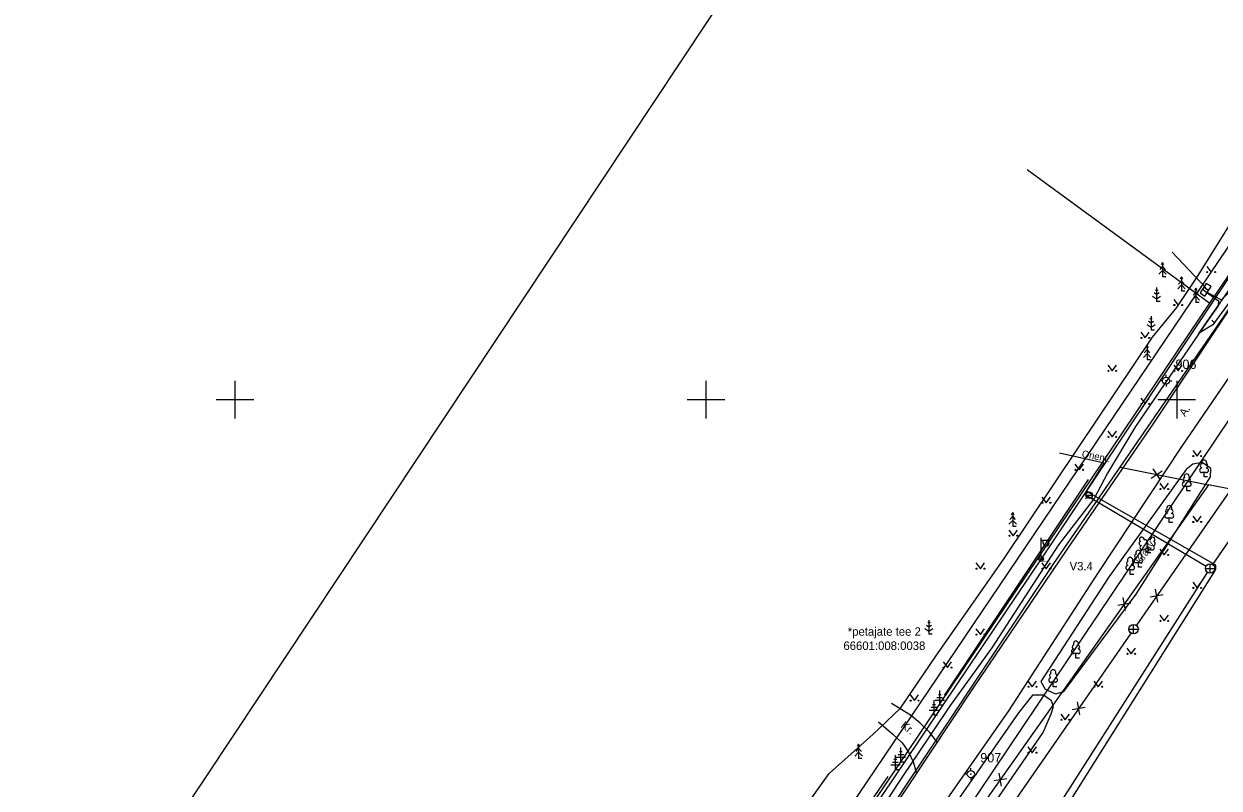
# Model space of a CAD drawing. Extents: x 630213 to 630659, y 6457456 to 6458018.
# Drawn here: x 630277.6 to 630404.5, y 6457658.7 to 6457739.9 of the extents above; entities that cross this region are included whole.
import ezdxf

# ---------------------------------------------------------------- set-up
doc = ezdxf.new("R2010")
doc.units = 0
for name, color, linetype in [('ABIJOONIS', 7, 'Continuous'), ('ALUSVORK', 7, 'Continuous'), ('Default', 7, 'Continuous'), ('ELRAJATISMP', 7, 'Continuous'), ('HALJASTUS', 7, 'Continuous'), ('KKAEV', 7, 'Continuous'), ('KORGUS', 7, 'Continuous'), ('KTRASS', 7, 'Continuous'), ('MOOTKOOD', 7, 'Continuous'), ('MOOTKORG-EH2000', 7, 'Continuous'), ('MOOTMPUNKT', 7, 'Continuous'), ('MOOTNR', 7, 'Continuous'), ('MOOTPIIR', 7, 'Continuous'), ('MPKAABEL', 7, 'Continuous'), ('MPOHULIIN', 7, 'Continuous'), ('PIIR', 7, 'Continuous'), ('POST', 7, 'Continuous'), ('PUU', 7, 'Continuous'), ('RELJEEF', 7, 'Continuous'), ('SITRASS', 7, 'Continuous'), ('TEE', 7, 'Continuous'), ('VEEKOGU', 7, 'Continuous'), ('VKAEV', 7, 'Continuous'), ('VORK', 7, 'Continuous'), ('VORMISTUS', 7, 'Continuous'), ('VTRASS', 7, 'Continuous')]:
    doc.layers.add(name, color=color, linetype=linetype)

# ---------------------------------------------------------------- blocks, each defined once
blk = doc.blocks.new('RING02')
at = {"layer": 'KORGUS'}
blk.add_circle((0, 0), 0.2, dxfattribs=at)
blk = doc.blocks.new('PUPOST')
at = {"layer": 'POST'}
blk.add_circle((0, 0), 0.5, dxfattribs=at)
blk = doc.blocks.new('POINT_DISPLAY')
at = {"layer": 'Default'}
blk.add_line((0, 0), (0, 0), dxfattribs=at)
blk = doc.blocks.new('VAPOST')
at = {"layer": 'POST'}
for p, q in [((0, 0.5), (0, 4.5)), ((0, 4), (2, 4)), ((0.45, 3.36), (0.45, 4)), ((1.68, 3.36), (1.68, 4))]:
    blk.add_line(p, q, dxfattribs=at)
blk.add_arc((1.07, 3.36), 0.613, 180, 0, dxfattribs=at)
blk.add_blockref('POINT_DISPLAY', (0, 0), dxfattribs=at)
blk = doc.blocks.new('KUUSK1')
at = {"layer": 'Default'}
for p, q in [((0, 3), (-0.3, 2.5)), ((0.3, 2.5), (0, 3)), ((0, 3), (0, 0)), ((0, 1.3), (-0.8, 0.5)), ((0, 2.2), (-0.6, 1.5)), ((0.6, 1.5), (0, 2.2)), ((0.8, 0.5), (0, 1.3)), ((0.72, 0), (0, 0))]:
    blk.add_line(p, q, dxfattribs=at)
blk = doc.blocks.new('LEHTP1')
at = {"layer": 'Default'}
for p, q in [((0.48, 0.95), (-0.48, 0.95)), ((0, 0), (0, 0.95)), ((0.76, 0), (0, 0))]:
    blk.add_line(p, q, dxfattribs=at)
for centre, radius, start, end in [((-0.34, 2.35), 0.465, 109.0217, 253.1415), ((0, 3.04), 0.554, 332.5799, 207.4201), ((0.34, 2.35), 0.465, 286.8508, 70.9859), ((-0.47, 1.42), 0.475, 90.0016, 269.3953), ((0.47, 1.42), 0.475, 270.6047, 89.9984)]:
    blk.add_arc(centre, radius, start, end, dxfattribs=at)
blk = doc.blocks.new('LEHTP2')
at = {"layer": 'Default'}
for p, q in [((-0.88, 0.67), (0.01, 1.02)), ((0, 0), (-0.35, 0.88)), ((0, 0), (0.36, 0.88)), ((0.76, 0), (0, 0)), ((0.01, 1.02), (0.89, 0.66))]:
    blk.add_line(p, q, dxfattribs=at)
blk.add_lwpolyline([(0.01, 2.01), (-0.03, 1.86), (-0.03, 1.82), (-0.01, 1.76), (0.03, 1.69), (0.04, 1.65), (0.01, 1.58), (-0.04, 1.48), (-0.05, 1.43), (-0.04, 1.4), (-0.02, 1.34), (0.05, 1.22), (0.06, 1.18), (0.05, 1.14), (0.02, 1.07), (0.01, 1.02)], dxfattribs=at)
for centre, radius, start, end in [((-1.11, 2.83), 0.512, 111.5027, 232.5173), ((-1.11, 2.83), 0.512, 350.4856, 111.5002), ((-0.44, 2.33), 0.448, 308.5041, 111.5725), ((0.48, 2.32), 0.45, 67.7016, 230.5126), ((1.16, 2.81), 0.512, 67.6168, 188.6314), ((1.16, 2.81), 0.512, 306.5997, 67.6143), ((-1.26, 2.01), 0.448, 111.4304, 274.4987), ((-1.05, 1.12), 0.475, 111.5014, 291.5004), ((0.01, 1.53), 0.475, 66.7655, 111.5015), ((1.07, 1.1), 0.475, 247.6166, 67.6155), ((1.29, 1.99), 0.448, 264.6183, 67.6866)]:
    blk.add_arc(centre, radius, start, end, dxfattribs=at)
blk = doc.blocks.new('MAND1')
at = {"layer": 'Default'}
for p, q in [((0, 3), (0, 0)), ((-0.85, 1.18), (0, 0.61)), ((0, 1.5), (-0.53, 1.86)), ((0, 2.3), (-0.25, 2.47)), ((0.25, 2.47), (0, 2.3)), ((0.53, 1.86), (0, 1.5)), ((0, 0.61), (0.85, 1.18)), ((0.72, 0), (0, 0))]:
    blk.add_line(p, q, dxfattribs=at)
blk = doc.blocks.new('KAKAEV')
at = {"layer": 'Default'}
for p, q in [((-1, 0), (1, 0)), ((0, -1), (0, 1))]:
    blk.add_line(p, q, dxfattribs=at)
blk.add_circle((0, 0), 1, dxfattribs=at)
blk = doc.blocks.new('OKASP1')
at = {"layer": 'Default'}
for p, q in [((0, 0), (0, 3.15)), ((1, 1), (-1, 1)), ((0.6, 1.6), (-0.6, 1.6)), ((0.3, 2.2), (-0.3, 2.2)), ((0.72, 0), (0, 0))]:
    blk.add_line(p, q, dxfattribs=at)
blk = doc.blocks.new('VESIIB')
at = {"layer": 'Default'}
for p, q in [((-0.7, 0), (0.7, 0)), ((-0.49, -0.49), (-0.77, -0.77)), ((0.49, -0.49), (0.77, -0.77))]:
    blk.add_line(p, q, dxfattribs=at)
blk.add_circle((0, 0), 0.7, dxfattribs=at)
blk = doc.blocks.new('SPYMAR')
at = {"layer": 'Default'}
for p, q in [((-0.75, 0), (-1.25, 0)), ((0, 0.75), (0, 1.25)), ((0.75, 0), (1.25, 0)), ((0, -0.75), (0, -1.25))]:
    blk.add_line(p, q, dxfattribs=at)
for radius in [0.75, 0.044]:
    blk.add_circle((0, 0), radius, dxfattribs=at)
blk = doc.blocks.new('MURU')
at = {"layer": 'Default'}
for p, q in [((-0.93, 1.21), (0, 0)), ((0, 0), (0.89, 1.21))]:
    blk.add_line(p, q, dxfattribs=at)
for centre in [(-0.8, 0), (0.86, 0)]:
    blk.add_circle(centre, 0.11, dxfattribs=at)
blk = doc.blocks.new('EITOOT')
at = {"layer": 'Default'}
for p, q in [((-0.99, 0.99), (0.99, -0.99)), ((-0.99, -0.99), (0.99, 0.99))]:
    blk.add_line(p, q, dxfattribs=at)
blk = doc.blocks.new('EITOOT_1')
at = {"layer": 'VTRASS'}
for p, q in [((-0.99, 0.99), (0.99, -0.99)), ((-0.99, -0.99), (0.99, 0.99))]:
    blk.add_line(p, q, dxfattribs=at)
blk = doc.blocks.new('ELKAPP')
at = {"layer": 'Default'}
for p, q in [((1.19, 0.6), (-1.19, 0.6)), ((-1.19, 0.6), (-1.19, -0.6)), ((-0.27, 0.6), (-0.27, -0.6)), ((0.27, 0.6), (0.27, -0.6)), ((1.19, -0.6), (1.19, 0.6)), ((-1.19, -0.6), (1.19, -0.6))]:
    blk.add_line(p, q, dxfattribs=at)
blk = doc.blocks.new('VKORIS')
at = {"layer": 'Default'}
for p, q in [((0, 4), (0, -4)), ((-4, 0), (4, 0))]:
    blk.add_line(p, q, dxfattribs=at)

msp = doc.modelspace()

# ---------------------------------------------------------------- linework, layer by layer
at = {"layer": 'HALJASTUS'}
for points in [[(630375.34, 6457668.57), (630390.62, 6457691.52)], [(630345.89, 6457626.05), (630369.35, 6457659.98)]]:
    msp.add_lwpolyline(points, dxfattribs=at)
at = {"layer": 'KTRASS'}
for p, q in [((630390.22, 6457689.95), (630403.12, 6457682.33)), ((630382.34, 6457648.86), (630403.28, 6457681.66))]:
    msp.add_line(p, q, dxfattribs=at)
for points in [[(630403.84, 6457682.49), (630431.37, 6457722.36)], [(630417.44, 6457707.26), (630395.72, 6457676.05)], [(630395.15, 6457675.23), (630372.65, 6457642.76)]]:
    msp.add_lwpolyline(points, dxfattribs=at)
at = {"layer": 'MOOTPIIR'}
msp.add_lwpolyline([(630329.6, 6457585.32), (630332.29, 6457584.07), (630353.33, 6457617.13), (630367.72, 6457653.71), (630386.97, 6457682.59), (630448.27, 6457771.65), (630474.09, 6457796.71), (630513.65, 6457854.28), (630555.75, 6457915.52), (630552.7, 6457917.62), (630522.68, 6457876.23), (630470.6, 6457797.87), (630445.28, 6457775.25), (630425.69, 6457746.22), (630384.01, 6457684.47), (630363.35, 6457653.86), (630349.64, 6457617.3)], close=True, dxfattribs=at)
at = {"layer": 'MPKAABEL'}
for points in [[(630403.12, 6457711.45), (630404.77, 6457710.6), (630405.58, 6457711.42), (630410.34, 6457718.63), (630411.34, 6457719.38), (630412, 6457719.34), (630413.02, 6457718.83), (630416.57, 6457716.51), (630419.46, 6457714.68), (630424.79, 6457711.88)], [(630399.52, 6457715.67), (630403.08, 6457711.89)], [(630403.03, 6457711.53), (630404.44, 6457710.5), (630404.41, 6457709.96), (630403.37, 6457708.5), (630395.64, 6457697.14), (630392.67, 6457692.21), (630391.25, 6457689.49), (630387.45, 6457684.6), (630380.36, 6457673.64), (630375.94, 6457667.53), (630370.46, 6457659.33), (630364.67, 6457650.43)]]:
    msp.add_lwpolyline(points, dxfattribs=at)
at = {"layer": 'MPOHULIIN'}
msp.add_lwpolyline([(630551.81, 6457914.08), (630531.29, 6457884.25), (630510.69, 6457854.13), (630492.17, 6457826.84), (630472.6, 6457797.58), (630446.31, 6457773.07), (630427.35, 6457744.56), (630406.04, 6457713.73), (630385.6, 6457683.08), (630364.85, 6457652.28), (630351.24, 6457617.43)], dxfattribs=at)
at = {"layer": 'PIIR'}
for p, q in [((630403.53, 6457710.24), (630426.92, 6457744.81)), ((630426, 6457728.35), (630354.7, 6457622.2)), ((630384.13, 6457724.43), (630403.53, 6457710.24)), ((630343.62, 6457621.35), (630403.53, 6457710.24))]:
    msp.add_line(p, q, dxfattribs=at)
at = {"layer": 'RELJEEF'}
for p, q in [((630404.01, 6457708.17), (630403.73, 6457708.45)), ((630402.32, 6457707.04), (630402.32, 6457707.04))]:
    msp.add_line(p, q, dxfattribs=at)
for points in [[(630425.42, 6457740.16), (630415.29, 6457727.94), (630406.83, 6457713.55), (630402.32, 6457707.04)], [(630426.1, 6457739.82), (630416.89, 6457726.52), (630407.54, 6457713.03), (630403.85, 6457707.94), (630402.32, 6457707.04)]]:
    msp.add_lwpolyline(points, dxfattribs=at)
at = {"layer": 'SITRASS'}
msp.add_lwpolyline([(630310.47, 6457577.9), (630315.26, 6457580.08), (630315.26, 6457580.08), (630319.35, 6457584.4), (630321.15, 6457592.02), (630326.35, 6457601.81), (630333.7, 6457611.87), (630340.38, 6457622.08), (630345.11, 6457630.37), (630350.14, 6457637.96), (630354.24, 6457644.66), (630354.97, 6457647.08), (630357.68, 6457652.73), (630363.09, 6457660.31), (630367.77, 6457664.47), (630370.67, 6457667.24), (630374.36, 6457672.65), (630381.68, 6457683.14), (630389.58, 6457694.93), (630397.43, 6457706.64), (630400.01, 6457709.78), (630402.29, 6457713.18), (630406.48, 6457719.93)], dxfattribs=at)
at = {"layer": 'TEE'}
for points in [[(630482.28, 6457821.72), (630479.07, 6457816.82), (630469.34, 6457802.43), (630459.6, 6457788.17), (630450.33, 6457774.56), (630442.87, 6457763.37), (630435.1, 6457751.92), (630426.47, 6457739.65), (630417.22, 6457726.31), (630407.78, 6457712.86), (630397.55, 6457697.49), (630388.35, 6457684.09), (630378.4, 6457669.41), (630369.1, 6457655.4), (630359.41, 6457640.9), (630349.82, 6457626.41), (630340.64, 6457612.28), (630330.74, 6457597.35), (630327.25, 6457592.03), (630325.46, 6457589.11), (630323.29, 6457585.57), (630321.2, 6457582.58), (630319.94, 6457580.82), (630318.11, 6457579.06)], [(630328.14, 6457578.58), (630328.03, 6457580.44), (630328.2, 6457582.81), (630328.77, 6457584.78), (630329.77, 6457587.17), (630330.99, 6457589.57), (630334.37, 6457595.13), (630343.87, 6457610.09), (630353.13, 6457624.35), (630362.57, 6457638.73), (630372.52, 6457653.13), (630382.19, 6457666.95), (630391.71, 6457681.64), (630400.58, 6457695.07), (630411.1, 6457710.42)], [(630374.57, 6457663.64), (630373.79, 6457664.67), (630372.73, 6457665.69), (630371.74, 6457666.49), (630369.71, 6457667.74)], [(630368.35, 6457665.78), (630369.87, 6457664.47), (630370.86, 6457663.54), (630371.56, 6457662.52), (630372.03, 6457661.54), (630372.37, 6457660.32)]]:
    msp.add_lwpolyline(points, dxfattribs=at)
at = {"layer": 'VEEKOGU'}
for points in [[(630403.59, 6457691.82), (630403.63, 6457692.68), (630402.72, 6457693.34), (630401.71, 6457693.15), (630401.02, 6457692.58), (630392.84, 6457681.21), (630385.59, 6457670.08), (630386.04, 6457669.24), (630387.12, 6457668.75), (630388.03, 6457669.02), (630395.7, 6457679.35), (630403.59, 6457691.82)], [(630386.93, 6457667.41), (630386.69, 6457668.02), (630385.84, 6457668.61), (630384.68, 6457668.61), (630383.86, 6457667.6), (630383.21, 6457666.74), (630373.46, 6457652.77), (630363.75, 6457638.11), (630361.1, 6457633.84), (630361.12, 6457632.84), (630361.41, 6457632.15), (630362.18, 6457631.59), (630363.09, 6457631.59), (630364.28, 6457632.35), (630370.61, 6457641.84), (630376.1, 6457650.52), (630385.82, 6457664.67), (630386.67, 6457666.64), (630386.93, 6457667.41)]]:
    msp.add_lwpolyline(points, dxfattribs=at)
at = {"layer": 'VORMISTUS'}
msp.add_lwpolyline([(630212.94, 6457533.48), (630534.9, 6458018.48)], dxfattribs=at)
at = {"layer": 'VTRASS'}
for points in [[(630392.31, 6457693.24), (630387.54, 6457694.31)], [(630383.46, 6457649.04), (630404.05, 6457681.79), (630404.17, 6457682), (630404.14, 6457682.42), (630390.87, 6457690), (630390.43, 6457690.28), (630392.31, 6457693.24)], [(630393.99, 6457692.83), (630403.39, 6457690.97)], [(630407.89, 6457690.06), (630403.39, 6457690.97), (630326.8, 6457582.55), (630303.75, 6457585.08)]]:
    msp.add_lwpolyline(points, dxfattribs=at)

# ---------------------------------------------------------------- block references
at = {"layer": 'ALUSVORK', "xscale": 0.5, "yscale": 0.5}
for p in [(630398.87, 6457702.01), (630378.14, 6457660.23)]:
    msp.add_blockref('SPYMAR', p, dxfattribs=at)
at = {"layer": 'ELRAJATISMP', "xscale": 0.5, "yscale": 0.5, "rotation": 56.67944401013996}
msp.add_blockref('ELKAPP', (630403.07, 6457711.67), dxfattribs=at)
at = {"layer": 'HALJASTUS', "xscale": 0.5, "yscale": 0.5}
for p in [(630403.65, 6457713.55), (630400.15, 6457710.05), (630396.65, 6457706.55), (630393.15, 6457703.05), (630400.15, 6457703.05), (630396.65, 6457699.55), (630393.15, 6457696.05), (630402.17, 6457694.01), (630389.65, 6457692.55), (630398.67, 6457690.51), (630386.15, 6457689.05), (630402.17, 6457687.01), (630382.65, 6457685.55), (630398.67, 6457683.51), (630379.15, 6457682.05), (630386.15, 6457682.05), (630402.17, 6457680.01), (630398.67, 6457676.51), (630379.15, 6457675.05), (630395.17, 6457673.01), (630375.65, 6457671.55), (630384.67, 6457669.51), (630391.67, 6457669.51), (630372.15, 6457668.05), (630388.17, 6457666.01), (630384.67, 6457662.51)]:
    msp.add_blockref('MURU', p, dxfattribs=at)
at = {"layer": 'KKAEV', "xscale": 0.5, "yscale": 0.5}
for p in [(630403.55, 6457682.08), (630395.43, 6457675.64)]:
    msp.add_blockref('KAKAEV', p, dxfattribs=at)
at = {"layer": 'KTRASS', "xscale": 0.5}
for p, yscale, rotation in [((630397.89, 6457679.18), 0.5, 55.16052117380719), ((630389.59, 6457667.21), 0.49999999999999994, 55.28668513356524)]:
    msp.add_blockref('EITOOT', p, dxfattribs=dict(at, yscale=yscale, rotation=rotation))
at = {"layer": 'MOOTMPUNKT', "xscale": 0.5, "yscale": 0.5}
msp.add_blockref('RING02', (630385.6, 6457683.08), dxfattribs=at)
at = {"layer": 'POST', "xscale": 0.5, "yscale": 0.5}
for name in ['VAPOST', 'PUPOST']:
    msp.add_blockref(name, (630385.6, 6457683.08), dxfattribs=at)
at = {"layer": 'PUU', "xscale": 0.5, "yscale": 0.5}
for name, p in [('KUUSK1', (630398.5, 6457713.06)), ('KUUSK1', (630400.51, 6457711.53)), ('MAND1', (630397.87, 6457710.41)), ('KUUSK1', (630402.04, 6457710.33)), ('MAND1', (630397.28, 6457707.38)), ('KUUSK1', (630396.86, 6457704.24)), ('LEHTP1', (630402.91, 6457691.79)), ('LEHTP1', (630401.07, 6457690.31)), ('LEHTP1', (630399.21, 6457686.95)), ('KUUSK1', (630382.59, 6457686.52)), ('LEHTP2', (630396.86, 6457683.73)), ('LEHTP1', (630395.93, 6457682.21)), ('LEHTP1', (630395.06, 6457681.44)), ('MAND1', (630373.69, 6457675.1)), ('LEHTP1', (630389.3, 6457672.56)), ('LEHTP1', (630386.88, 6457669.52)), ('OKASP1', (630374.84, 6457667.55)), ('OKASP1', (630374.23, 6457666.5)), ('KUUSK1', (630366.22, 6457661.9)), ('OKASP1', (630370.71, 6457661.5)), ('OKASP1', (630370.13, 6457660.68))]:
    msp.add_blockref(name, p, dxfattribs=at)
at = {"layer": 'VKAEV', "xscale": 0.5, "yscale": 0.5}
msp.add_blockref('VESIIB', (630390.7, 6457689.87), dxfattribs=at)
at = {"layer": 'VORK', "xscale": 0.5, "yscale": 0.5}
for p in [(630300, 6457700), (630350, 6457700), (630400, 6457700)]:
    msp.add_blockref('VKORIS', p, dxfattribs=at)
at = {"layer": 'VTRASS'}
for p, xscale, yscale, rotation in [((630397.87, 6457692.06), 0.49999999999999994, 0.5000000000000001, -11.198251366399452), ((630394.44, 6457678.3), 0.5, 0.49999999999999994, 54.76092840295989), ((630381.28, 6457659.66), 0.5, 0.5, 54.76092840136162)]:
    msp.add_blockref('EITOOT_1', p, dxfattribs=dict(at, xscale=xscale, yscale=yscale, rotation=rotation))

# ---------------------------------------------------------------- texts
at = {"layer": 'ABIJOONIS'}
msp.add_text('V3.4', height=0.896, rotation=359.996, dxfattribs=at).set_placement((630388.63, 6457681.87))
at = {"layer": 'ALUSVORK'}
for s, p in [('906', (630399.87, 6457703.26)), ('907', (630379.14, 6457661.48))]:
    msp.add_text(s, height=1, dxfattribs=at).set_placement(p)
at = {"layer": 'MOOTKOOD'}
msp.add_text('84', height=0.15, dxfattribs=at).set_placement((630385.28, 6457683.19))
at = {"layer": 'MOOTKORG-EH2000'}
msp.add_text('53.08', height=0.15, dxfattribs=at).set_placement((630385.77, 6457682.77))
at = {"layer": 'MOOTNR'}
msp.add_text('7', height=0.15, dxfattribs=at).set_placement((630385.73, 6457683.19))
at = {"layer": 'PIIR'}
for s, p in [('*petajate tee 2', (630365.07, 6457674.93)), ('66601:008:0038', (630364.61, 6457673.42))]:
    msp.add_text(s, height=0.9, dxfattribs=at).set_placement(p)
at = {"layer": 'TEE'}
for s, rotation, p in [('A.', 56.1129, (630400.9, 6457698.14)), ('Kr.', 322.1817, (630370.63, 6457665.26))]:
    msp.add_text(s, height=0.85, rotation=rotation, dxfattribs=at).set_placement(p)
at = {"layer": 'VEEKOGU'}
msp.add_text('Kraav', height=0.75, rotation=57.7396, dxfattribs=at).set_placement((630396.26, 6457682.48))
at = {"layer": 'VTRASS'}
msp.add_text('Orient.', height=0.75, rotation=349.0826, dxfattribs=at).set_placement((630389.88, 6457693.91))

doc.saveas('drawing.dxf')
